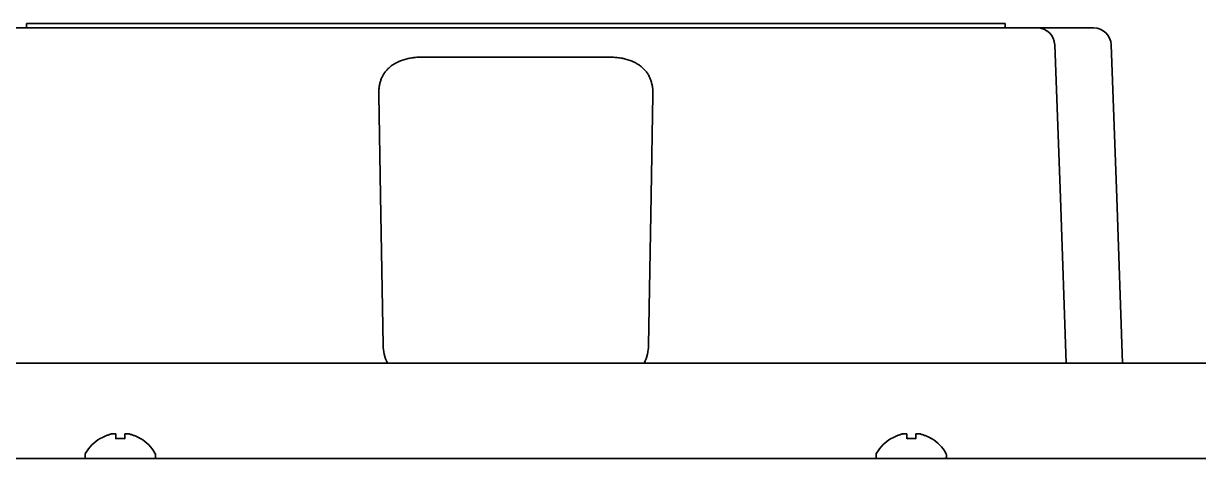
# Model space of a CAD drawing. Extents: x 5987 to 10491, y -672 to 3708.
# Drawn here: x 8747.1 to 8880.8, y 973 to 1022.5 of the extents above; entities that cross this region are included whole.
import ezdxf

# ---------------------------------------------------------------- set-up
doc = ezdxf.new("R2010")
doc.units = 0
doc.header["$LTSCALE"] = 5
doc.layers.add('1', color=7, linetype='CONTINUOUS', true_color=0xffffff)

msp = doc.modelspace()

# ---------------------------------------------------------------- linework, layer by layer
at = {"layer": '1', "color": 7, "linetype": 'Continuous', "lineweight": 35}
for p, q in [((8743.75, 1022.03), (8862.39, 1022.03)), ((8747.38, 1022.53), (8747.38, 1022.03)), ((8858.76, 1022.53), (8858.76, 1022.03)), ((8862.39, 1022.03), (8868.82, 1022.03)), ((8865.04, 1002.67), (8864.39, 1020.1)), ((8871.47, 1002.67), (8870.82, 1020.1)), ((8792.39, 1018.69), (8813.75, 1018.69)), ((8787.67, 1002.96), (8787.47, 1014.41)), ((8818.67, 1014.41), (8818.47, 1002.96)), ((8787.97, 985.94), (8787.67, 1002.96)), ((8818.47, 1002.96), (8818.17, 985.94)), ((8865.69, 983.88), (8865.04, 1002.67)), ((8872.12, 983.88), (8871.47, 1002.67)), ((8404.81, 983.88), (9201.33, 983.88)), ((8755.77, 975.27), (8755.77, 975.3)), ((8760.37, 975.3), (8760.37, 975.27)), ((8845.77, 975.27), (8845.77, 975.3)), ((8850.37, 975.3), (8850.37, 975.27)), ((8754.07, 973.43), (8754.07, 973.23)), ((8762.07, 973.23), (8762.07, 973.43)), ((8844.07, 973.43), (8844.07, 973.23)), ((8852.07, 973.23), (8852.07, 973.43)), ((8378.57, 973.03), (9227.57, 973.03)), ((8754.07, 973.23), (8754.12, 973.03)), ((8762.02, 973.03), (8762.07, 973.23)), ((8844.07, 973.23), (8844.12, 973.03)), ((8852.02, 973.03), (8852.07, 973.23))]:
    msp.add_line(p, q, dxfattribs=at)
for centre, radius, start, end in [((8862.39, 1020.03), 2, 2, 90), ((8868.82, 1020.03), 2, 2, 90), ((8792.97, 986.03), 5, 181, 205.4695), ((8813.17, 986.03), 5, 334.5305, 359), ((8758.27, 971.21), 4.8, 121.3727, 149.6988), ((8757.87, 971.21), 4.8, 30.3012, 58.6273), ((8848.27, 971.21), 4.8, 121.3727, 149.6988), ((8847.87, 971.21), 4.8, 30.3012, 58.6273), ((8754.47, 973.43), 0.4, 149.6988, 180), ((8761.67, 973.43), 0.4, 0, 30.3012), ((8844.47, 973.43), 0.4, 149.6988, 180), ((8851.67, 973.43), 0.4, 0, 30.3012)]:
    msp.add_arc(centre, radius, start, end, dxfattribs=at)
for points, knots in [([(8747.38, 1022.53), (8747.38, 1022.53), (8747.64, 1022.53), (8749.36, 1022.53), (8754.35, 1022.53), (8763.47, 1022.53), (8775.75, 1022.53), (8790.06, 1022.53), (8802.55, 1022.53), (8812.29, 1022.53), (8819.02, 1022.53), (8824.28, 1022.53), (8828.18, 1022.53), (8830.9, 1022.53), (8833.53, 1022.53), (8836.97, 1022.53), (8841.15, 1022.53), (8845.88, 1022.53), (8850.13, 1022.53), (8853.74, 1022.53), (8857.26, 1022.53), (8858.75, 1022.53), (8858.76, 1022.53)], [0, 0, 0, 0, 0.019943, 0.04236, 0.099617, 0.179502, 0.281739, 0.398274, 0.516782, 0.573074, 0.625888, 0.674522, 0.697146, 0.718608, 0.739539, 0.760508, 0.802113, 0.842469, 0.88058, 0.915573, 0.94695, 1, 1, 1, 1]), ([(8787.47, 1014.41), (8787.47, 1014.49), (8787.47, 1014.56), (8787.47, 1014.7), (8787.47, 1014.77), (8787.49, 1014.98), (8787.5, 1015.12), (8787.54, 1015.39), (8787.56, 1015.52), (8787.62, 1015.78), (8787.66, 1015.91), (8787.72, 1016.1), (8787.74, 1016.17), (8787.78, 1016.26), (8787.79, 1016.29), (8787.82, 1016.35), (8787.84, 1016.38), (8787.91, 1016.54), (8787.97, 1016.66), (8788.11, 1016.89), (8788.19, 1017), (8788.37, 1017.21), (8788.46, 1017.32), (8788.59, 1017.44), (8788.62, 1017.47), (8788.67, 1017.52), (8788.7, 1017.54), (8788.78, 1017.61), (8788.84, 1017.66), (8789.02, 1017.79), (8789.15, 1017.88), (8789.42, 1018.03), (8789.56, 1018.11), (8789.73, 1018.18), (8789.75, 1018.19), (8789.79, 1018.21), (8789.81, 1018.22), (8789.87, 1018.24), (8789.99, 1018.29), (8790.11, 1018.33), (8790.36, 1018.42), (8790.53, 1018.46), (8790.88, 1018.55), (8791.06, 1018.58), (8791.29, 1018.62), (8791.34, 1018.62), (8791.43, 1018.64), (8791.58, 1018.65), (8791.72, 1018.67), (8792.01, 1018.69), (8792.2, 1018.69), (8792.39, 1018.69)], [0, 0, 0, 0, 0.03125, 0.03125, 0.0625, 0.0625, 0.125, 0.125, 0.1875, 0.1875, 0.25, 0.25, 0.28125, 0.28125, 0.296875, 0.296875, 0.3125, 0.3125, 0.375, 0.375, 0.4375, 0.4375, 0.5, 0.5, 0.515625, 0.515625, 0.53125, 0.53125, 0.5625, 0.5625, 0.625, 0.625, 0.6875, 0.6875, 0.695313, 0.695313, 0.703125, 0.703125, 0.71875, 0.75, 0.75, 0.8125, 0.8125, 0.875, 0.875, 0.890625, 0.890625, 0.90625, 0.9375, 0.9375, 1, 1, 1, 1]), ([(8813.75, 1018.69), (8813.79, 1018.69), (8813.84, 1018.69), (8813.94, 1018.69), (8814.09, 1018.69), (8814.23, 1018.68), (8814.52, 1018.66), (8814.7, 1018.64), (8814.98, 1018.6), (8815.07, 1018.58), (8815.21, 1018.56), (8815.26, 1018.55), (8815.35, 1018.53), (8815.39, 1018.52), (8815.61, 1018.46), (8815.78, 1018.42), (8816.11, 1018.31), (8816.27, 1018.24), (8816.46, 1018.16), (8816.5, 1018.14), (8816.57, 1018.11), (8816.68, 1018.05), (8816.79, 1017.99), (8816.99, 1017.88), (8817.12, 1017.79), (8817.36, 1017.61), (8817.47, 1017.52), (8817.6, 1017.39), (8817.62, 1017.37), (8817.67, 1017.32), (8817.7, 1017.29), (8817.77, 1017.21), (8817.82, 1017.16), (8817.95, 1017), (8818.03, 1016.89), (8818.17, 1016.66), (8818.23, 1016.54), (8818.32, 1016.36), (8818.35, 1016.29), (8818.38, 1016.2), (8818.4, 1016.17), (8818.42, 1016.1), (8818.43, 1016.07), (8818.48, 1015.91), (8818.52, 1015.78), (8818.58, 1015.52), (8818.61, 1015.39), (8818.66, 1014.98), (8818.68, 1014.7), (8818.67, 1014.41)], [0, 0, 0, 0, 0.015625, 0.015625, 0.03125, 0.0625, 0.0625, 0.125, 0.125, 0.15625, 0.15625, 0.171875, 0.171875, 0.1875, 0.1875, 0.25, 0.25, 0.3125, 0.3125, 0.328125, 0.328125, 0.34375, 0.375, 0.375, 0.4375, 0.4375, 0.5, 0.5, 0.515625, 0.515625, 0.53125, 0.53125, 0.5625, 0.5625, 0.625, 0.625, 0.6875, 0.6875, 0.71875, 0.71875, 0.734375, 0.734375, 0.75, 0.75, 0.8125, 0.8125, 0.875, 0.875, 1, 1, 1, 1]), ([(8757.57, 975.27), (8757.57, 975.4), (8757.57, 975.5), (8757.57, 975.64), (8757.57, 975.68), (8757.57, 975.76), (8757.57, 975.79), (8757.57, 975.82)], [0, 0, 0, 0, 0.5, 0.5, 0.75, 0.75, 1, 1, 1, 1]), ([(8760.37, 975.27), (8760.17, 975.4), (8759.96, 975.5), (8759.63, 975.64), (8759.52, 975.68), (8759.3, 975.76), (8759.19, 975.79), (8759.07, 975.82)], [0, 0, 0, 0, 0.5, 0.5, 0.75, 0.75, 1, 1, 1, 1]), ([(8847.57, 975.27), (8847.57, 975.4), (8847.57, 975.5), (8847.57, 975.64), (8847.57, 975.68), (8847.57, 975.76), (8847.57, 975.79), (8847.57, 975.82)], [0, 0, 0, 0, 0.5, 0.5, 0.75, 0.75, 1, 1, 1, 1]), ([(8850.37, 975.27), (8850.17, 975.4), (8849.96, 975.5), (8849.63, 975.64), (8849.52, 975.68), (8849.3, 975.76), (8849.19, 975.79), (8849.07, 975.82)], [0, 0, 0, 0, 0.5, 0.5, 0.75, 0.75, 1, 1, 1, 1])]:
    msp.add_open_spline(points, degree=3, knots=knots, dxfattribs=at)
for points in [[(8757.07, 975.82), (8757.02, 975.81), (8756.91, 975.78), (8756.75, 975.73), (8756.59, 975.67), (8756.43, 975.61), (8756.28, 975.54), (8756.12, 975.47), (8755.96, 975.38), (8755.83, 975.31), (8755.77, 975.27)], [(8757.57, 975.82), (8757.54, 975.83), (8757.49, 975.83), (8757.42, 975.84), (8757.35, 975.84), (8757.28, 975.84), (8757.21, 975.84), (8757.14, 975.83), (8757.09, 975.82), (8757.07, 975.82)], [(8758.57, 975.27), (8758.4, 975.29), (8758.07, 975.32), (8757.74, 975.29), (8757.57, 975.27)], [(8759.07, 975.82), (8759.05, 975.82), (8759, 975.83), (8758.93, 975.84), (8758.86, 975.84), (8758.78, 975.84), (8758.71, 975.84), (8758.64, 975.83), (8758.59, 975.82), (8758.57, 975.82)], [(8758.57, 975.82), (8758.57, 975.81), (8758.57, 975.78), (8758.57, 975.73), (8758.57, 975.67), (8758.57, 975.61), (8758.57, 975.54), (8758.57, 975.47), (8758.57, 975.38), (8758.57, 975.31), (8758.57, 975.27)], [(8847.07, 975.82), (8847.02, 975.81), (8846.91, 975.78), (8846.75, 975.73), (8846.59, 975.67), (8846.43, 975.61), (8846.28, 975.54), (8846.12, 975.47), (8845.96, 975.38), (8845.83, 975.31), (8845.77, 975.27)], [(8847.57, 975.82), (8847.54, 975.83), (8847.49, 975.83), (8847.42, 975.84), (8847.35, 975.84), (8847.28, 975.84), (8847.21, 975.84), (8847.14, 975.83), (8847.09, 975.82), (8847.07, 975.82)], [(8848.57, 975.27), (8848.4, 975.29), (8848.07, 975.32), (8847.74, 975.29), (8847.57, 975.27)], [(8849.07, 975.82), (8849.05, 975.82), (8849, 975.83), (8848.93, 975.84), (8848.86, 975.84), (8848.78, 975.84), (8848.71, 975.84), (8848.64, 975.83), (8848.59, 975.82), (8848.57, 975.82)], [(8848.57, 975.82), (8848.57, 975.81), (8848.57, 975.78), (8848.57, 975.73), (8848.57, 975.67), (8848.57, 975.61), (8848.57, 975.54), (8848.57, 975.47), (8848.57, 975.38), (8848.57, 975.31), (8848.57, 975.27)]]:
    msp.add_open_spline(points, degree=3, dxfattribs=at)

doc.saveas('drawing.dxf')
